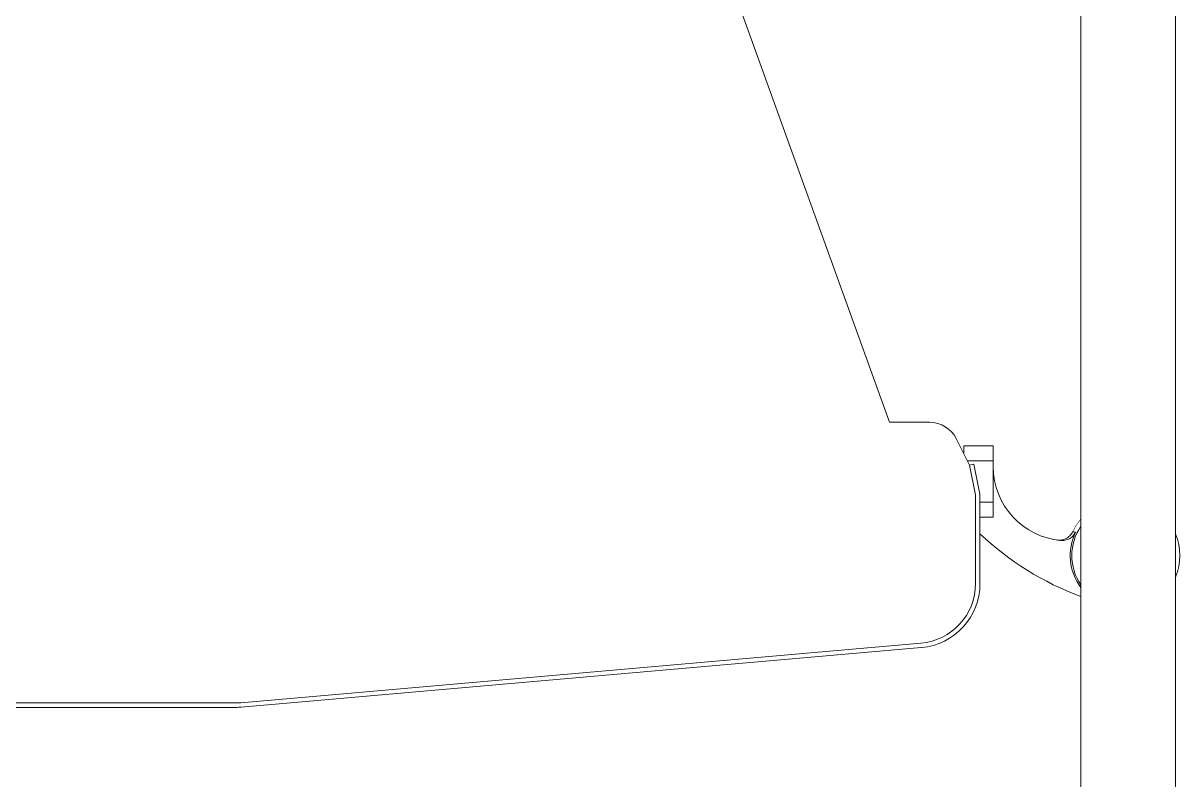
# Model space of a CAD drawing. Header units: millimetres. Extents: x -16985 to -606, y 2122 to 9380.
# Drawn here: x -2668.5 to -2277.8, y 7115.5 to 7370.9 of the extents above; entities that cross this region are included whole.
import ezdxf

# ---------------------------------------------------------------- set-up
doc = ezdxf.new("R2010")
doc.units = ezdxf.units.MM
doc.linetypes.add('K5LT32768', pattern=[0])
doc.linetypes.add('K5LT_THIN', pattern=[0])

msp = doc.modelspace()

# ---------------------------------------------------------------- linework, layer by layer
at = {"color": 7, "linetype": 'K5LT_THIN', "lineweight": 18}
for p, q in [((-2311.29, 7404.5), (-2311.29, 6560.19)), ((-2279.29, 6044.19), (-2279.29, 7405.19)), ((-2375.9, 7236.17), (-2428.11, 7380.94)), ((-2362.29, 7236.17), (-2375.9, 7236.17)), ((-2348.84, 7221.74), (-2353.37, 7230.69)), ((-2350.84, 7228.19), (-2340.84, 7228.19)), ((-2350.84, 7225.7), (-2350.84, 7228.19)), ((-2340.84, 7228.19), (-2340.84, 7223.19)), ((-2340.84, 7223.19), (-2340.84, 7209.19)), ((-2348.84, 7221.74), (-2347.37, 7222.04)), ((-2346.84, 7211.74), (-2348.84, 7221.74)), ((-2345.34, 7211.89), (-2347.37, 7222.04)), ((-2346.84, 7211.74), (-2346.84, 7181.74)), ((-2345.34, 7181.74), (-2345.34, 7211.89)), ((-2340.84, 7209.19), (-2340.84, 7204.19)), ((-2340.84, 7204.19), (-2345.34, 7204.19)), ((-2365.28, 7161.62), (-2594.94, 7141.53)), ((-2594.81, 7140.03), (-2365.15, 7160.13)), ((-2596.7, 7141.45), (-2815.45, 7141.45)), ((-2815.45, 7139.95), (-2596.7, 7139.95))]:
    msp.add_line(p, q, dxfattribs=at)
at = {"color": 8, "linetype": 'K5LT32768', "lineweight": 15, "true_color": 0x808080}
for p, q in [((-2340.84, 7223.19), (-2349.57, 7223.19)), ((-2345.34, 7209.19), (-2340.84, 7209.19))]:
    msp.add_line(p, q, dxfattribs=at)
at = {"color": 7, "linetype": 'K5LT_THIN', "const_width": 0.18}
msp.add_lwpolyline([(-2314.05, 7199.25), (-2312.77, 7201.54), (-2311.29, 7203.52)], dxfattribs=at)
at = {"color": 7, "linetype": 'K5LT_THIN', "lineweight": 18}
for centre, radius, start, end in [((-2362.29, 7226.17), 10, 26.8384, 90), ((-2315.84, 7221.19), 25, 180, 265.067), ((-2296.84, 7191.19), 17.5, 145.657, 214.343), ((-2276.58, 7271.16), 100, 226.5597, 249.6905), ((-2296.84, 7191.19), 18.03, 154.0439, 216.7143), ((-2296.84, 7191.19), 19, 337.4762, 22.5238), ((-2367.04, 7181.74), 20.2, 275, 0), ((-2367.04, 7181.74), 21.7, 275, 0), ((-2596.7, 7161.65), 20.2, 270, 275), ((-2596.7, 7161.65), 21.7, 270, 275)]:
    msp.add_arc(centre, radius, start, end, dxfattribs=at)
for points, knots in [([(-2319.27, 7196.42), (-2319.26, 7196.42), (-2318.83, 7196.36), (-2317.83, 7196.36), (-2316.33, 7196.81), (-2314.91, 7197.8), (-2314.33, 7198.77), (-2314.05, 7199.25)], [0, 0, 0, 0, 0.005652, 0.20521, 0.470504, 0.735241, 1, 1, 1, 1]), ([(-2314.05, 7199.25), (-2313.88, 7199.22), (-2313.55, 7199.16), (-2313.22, 7199.1), (-2313.05, 7199.08)], [0, 0, 0, 0, 0.491364, 1, 1, 1, 1]), ([(-2317.99, 7196.28), (-2318.2, 7196.3), (-2318.63, 7196.34), (-2319.05, 7196.39), (-2319.27, 7196.42)], [0, 0, 0, 0, 0.479888, 1, 1, 1, 1]), ([(-2313.05, 7199.08), (-2313.35, 7198.59), (-2313.94, 7197.63), (-2315.37, 7196.67), (-2316.78, 7196.24), (-2317.67, 7196.27), (-2317.99, 7196.28)], [0, 0, 0, 0, 0.279312, 0.558598, 0.838518, 1, 1, 1, 1])]:
    msp.add_open_spline(points, degree=3, knots=knots, dxfattribs=at)

doc.saveas('drawing.dxf')
